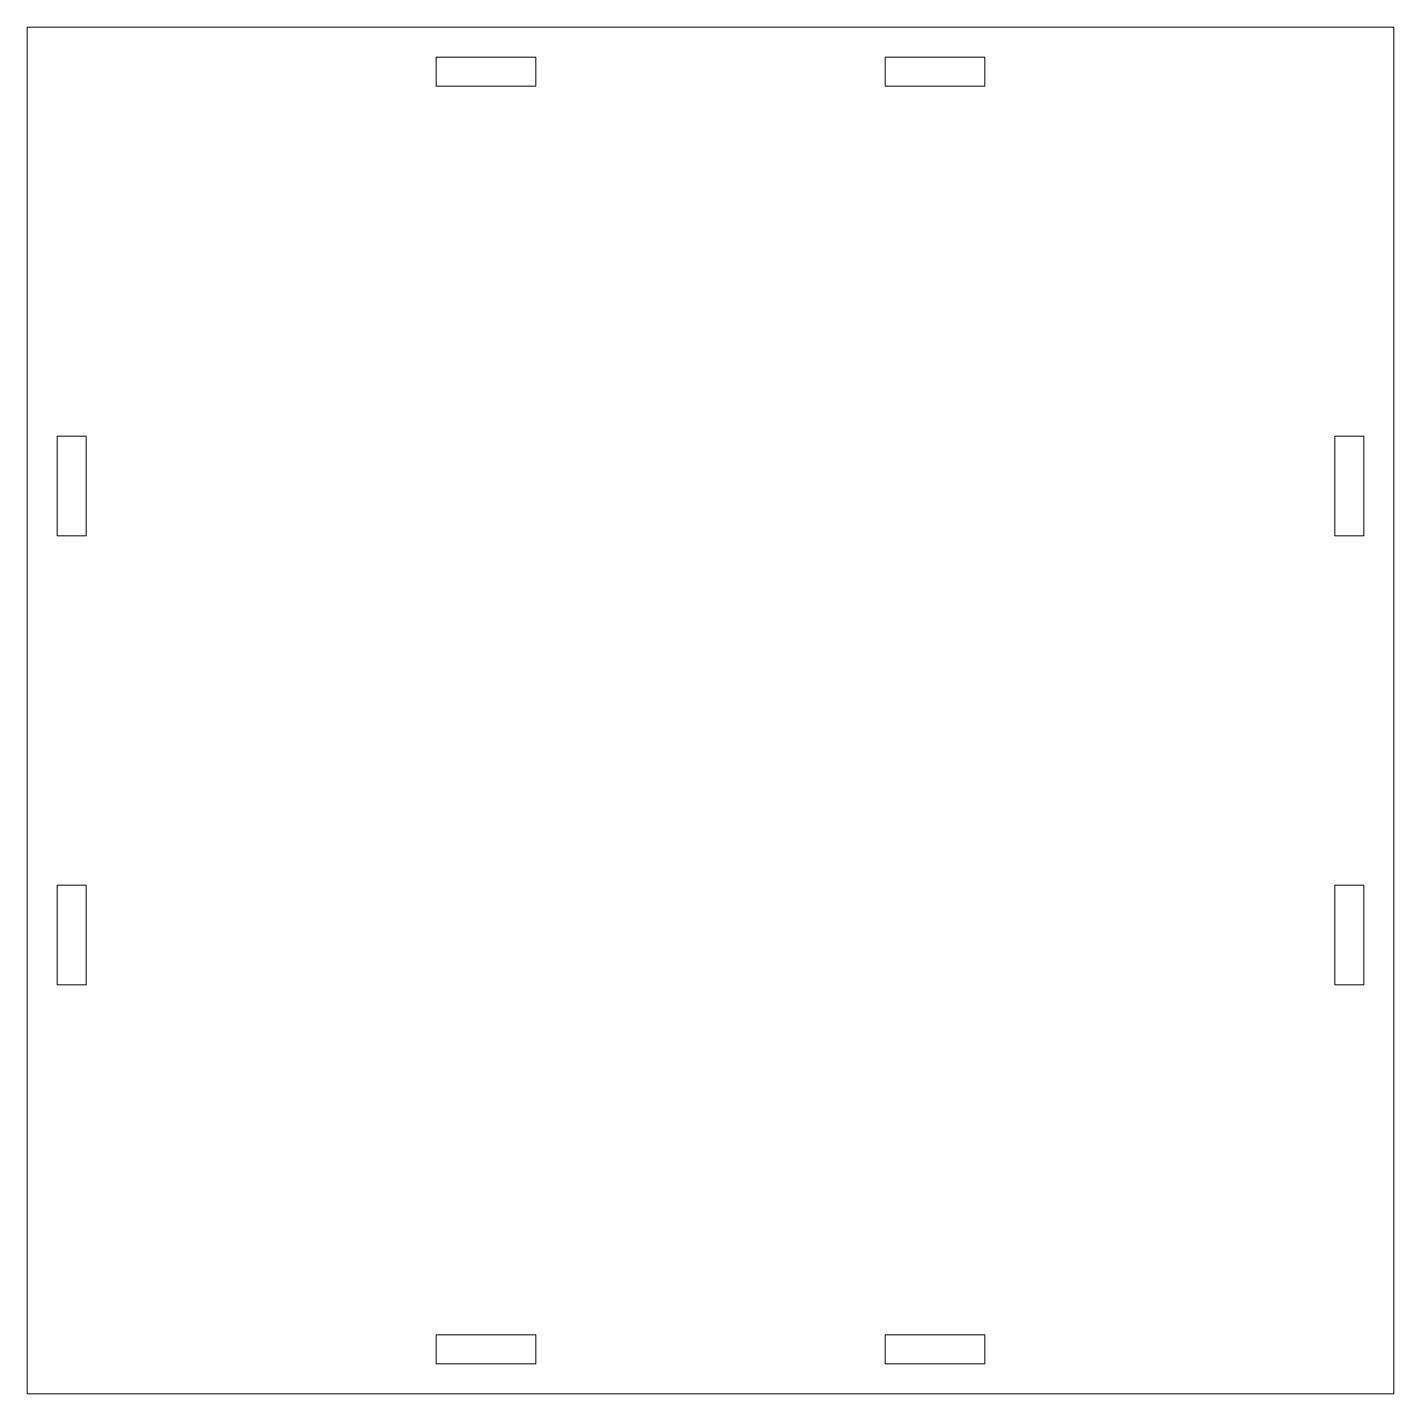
# Model space of a CAD drawing. Header units: millimetres. Extents: x -160 to 119, y -234 to 109.
# Drawn here: x -156.4 to -19.4, y -234.1 to -97.1 of the extents above; entities that cross this region are included whole.
import ezdxf

# ---------------------------------------------------------------- set-up
doc = ezdxf.new("R2010")
doc.units = ezdxf.units.MM
doc.header["$MEASUREMENT"] = 0
doc.layers.add('layer 1', color=7, linetype='Continuous')

msp = doc.modelspace()

# ---------------------------------------------------------------- linework, layer by layer
at = {"layer": 'layer 1', "color": 250, "lineweight": 20}
for points in [[(-156.3725, -234.0829), (-19.3725, -234.0829), (-19.3725, -97.0829), (-156.3725, -97.0829), (-156.3725, -234.0829)], [(-115.3725, -102.9829), (-105.3725, -102.9829), (-105.3725, -100.0829), (-115.3725, -100.0829), (-115.3725, -102.9829)], [(-70.3725, -102.9829), (-60.3725, -102.9829), (-60.3725, -100.0829), (-70.3725, -100.0829), (-70.3725, -102.9829)], [(-115.3725, -231.0829), (-105.3725, -231.0829), (-105.3725, -228.1829), (-115.3725, -228.1829), (-115.3725, -231.0829)], [(-70.3725, -231.0829), (-60.3725, -231.0829), (-60.3725, -228.1829), (-70.3725, -228.1829), (-70.3725, -231.0829)]]:
    msp.add_lwpolyline(points, close=True, dxfattribs=at)
for points in [[(-153.3725, -148.0829), (-153.3725, -148.0829), (-153.3725, -138.0829), (-153.3725, -138.0829), (-153.3725, -138.0829), (-153.3725, -138.0829), (-150.4725, -138.0829), (-150.4725, -138.0829), (-150.4725, -138.0829), (-150.4725, -138.0829), (-150.4725, -148.0829), (-150.4725, -148.0829), (-150.4725, -148.0829), (-150.4725, -148.0829), (-153.3725, -148.0829), (-153.3725, -148.0829)], [(-25.2725, -148.0829), (-25.2725, -148.0829), (-25.2725, -138.0829), (-25.2725, -138.0829), (-25.2725, -138.0829), (-25.2725, -138.0829), (-22.3725, -138.0829), (-22.3725, -138.0829), (-22.3725, -138.0829), (-22.3725, -138.0829), (-22.3725, -148.0829), (-22.3725, -148.0829), (-22.3725, -148.0829), (-22.3725, -148.0829), (-25.2725, -148.0829), (-25.2725, -148.0829)], [(-153.3725, -193.0829), (-153.3725, -193.0829), (-153.3725, -183.0829), (-153.3725, -183.0829), (-153.3725, -183.0829), (-153.3725, -183.0829), (-150.4725, -183.0829), (-150.4725, -183.0829), (-150.4725, -183.0829), (-150.4725, -183.0829), (-150.4725, -193.0829), (-150.4725, -193.0829), (-150.4725, -193.0829), (-150.4725, -193.0829), (-153.3725, -193.0829), (-153.3725, -193.0829)], [(-25.2725, -193.0829), (-25.2725, -193.0829), (-25.2725, -183.0829), (-25.2725, -183.0829), (-25.2725, -183.0829), (-25.2725, -183.0829), (-22.3725, -183.0829), (-22.3725, -183.0829), (-22.3725, -183.0829), (-22.3725, -183.0829), (-22.3725, -193.0829), (-22.3725, -193.0829), (-22.3725, -193.0829), (-22.3725, -193.0829), (-25.2725, -193.0829), (-25.2725, -193.0829)]]:
    msp.add_open_spline(points, degree=3, knots=[0, 0, 0, 0, 0.2, 0.2, 0.2, 0.2, 0.4, 0.4, 0.4, 0.4, 0.6, 0.6, 0.6, 0.6, 1, 1, 1, 1], dxfattribs=at)

doc.saveas('drawing.dxf')
